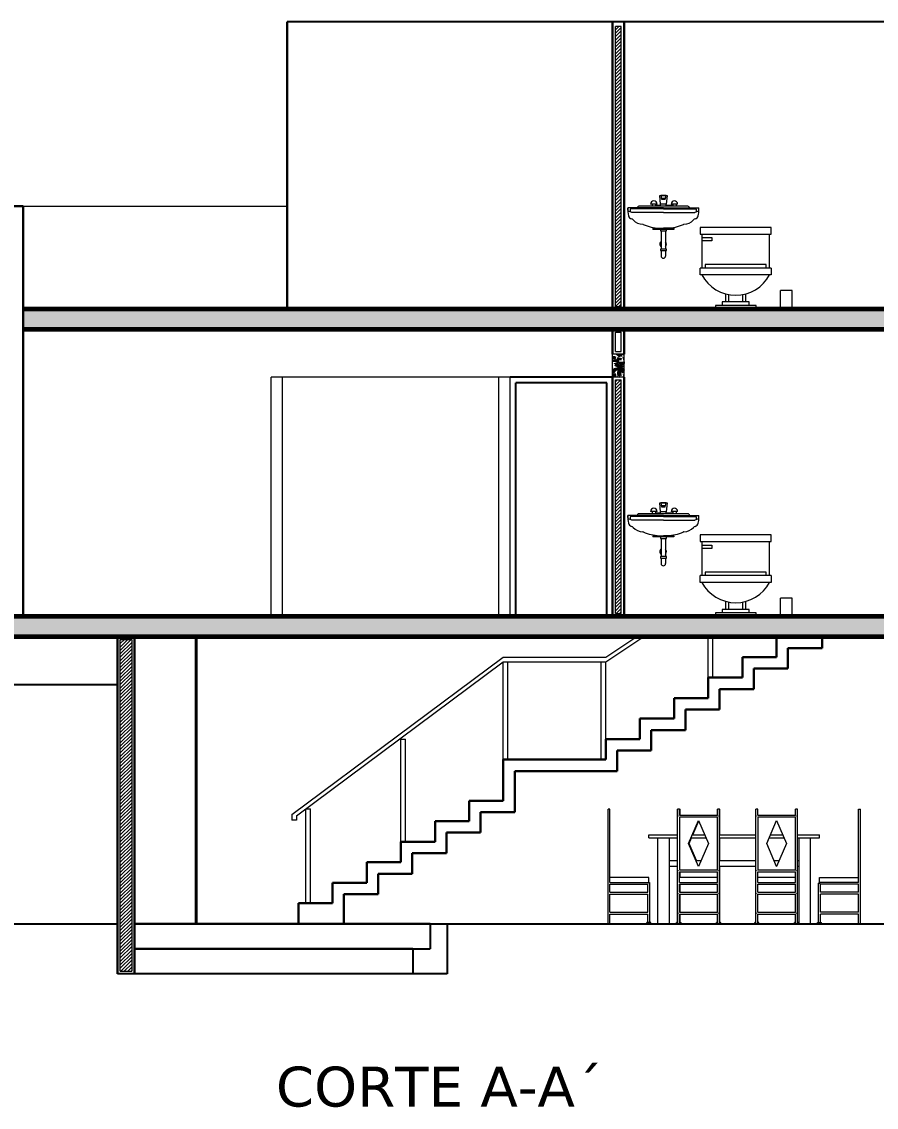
# Model space of a CAD drawing. Header units: millimetres. Extents: x -106 to 2534, y 21 to 2786.
# Drawn here: x 1308.81 to 1316.32, y 1346.45 to 1355.98 of the extents above; entities that cross this region are included whole.
import ezdxf

# ---------------------------------------------------------------- set-up
doc = ezdxf.new("R2010")
doc.units = ezdxf.units.MM
for name, color, linetype, lineweight in [('achurado', 142, 'Continuous', 9), ('asceso ban', 64, 'Continuous', 20), ('cota', 252, 'Continuous', 15), ('escalera . fren', 116, 'Continuous', 30), ('fach mas atras', 62, 'Continuous', 20), ('lin curva', 223, 'Continuous', 13), ('meson', 120, 'Continuous', 30), ('MOBILIARIO', 132, 'Continuous', 20), ('muro adela', 202, 'Continuous', 30), ('muro adelante', 30, 'Continuous', 40), ('muros', 20, 'Continuous', 30), ('placa', 162, 'Continuous', 60), ('purt.fachad', 32, 'Continuous', 25), ('textos', 116, 'Continuous', 40), ('vaciao', 102, 'Continuous', 40)]:
    doc.layers.add(name, color=color, linetype=linetype, lineweight=lineweight)
doc.layers.add('lin tierra', color=170, linetype='Continuous')
doc.styles.get("Standard").update_dxf_attribs({"font": 'verdana.ttf'})

# ---------------------------------------------------------------- blocks, each defined once
blk = doc.blocks.new('lava mano de frent')
at = {"color": 5}
for p, q in [((842.3077, 535.0636), (842.3077, 535.0804)), ((842.6202, 535.082), (842.3087, 535.082)), ((842.3693, 535.082), (842.6202, 535.082)), ((842.3919, 535.0889), (842.3902, 535.082)), ((842.3921, 535.0896), (842.3919, 535.0889)), ((842.398, 535.0954), (842.3921, 535.0896)), ((842.4054, 535.097), (842.398, 535.0954)), ((842.4187, 535.097), (842.4054, 535.097)), ((842.6202, 535.097), (842.4187, 535.097)), ((842.5647, 535.1163), (842.5074, 535.1163)), ((842.5214, 535.1163), (842.5214, 535.097)), ((842.5507, 535.1163), (842.5507, 535.097)), ((842.5507, 535.1056), (842.5962, 535.1056)), ((842.5962, 535.097), (842.5962, 535.115)), ((842.6442, 535.115), (842.5962, 535.115)), ((842.6372, 535.1657), (842.6031, 535.1657)), ((842.8217, 535.097), (842.6202, 535.097)), ((842.6202, 535.082), (842.9327, 535.082)), ((842.6442, 535.097), (842.6442, 535.115)), ((842.6442, 535.1056), (842.7023, 535.1056)), ((842.7455, 535.1163), (842.6882, 535.1163)), ((842.7023, 535.1163), (842.7023, 535.097)), ((842.7315, 535.1163), (842.7315, 535.097)), ((842.835, 535.097), (842.8217, 535.097)), ((842.8424, 535.0954), (842.835, 535.097)), ((842.8483, 535.0896), (842.8424, 535.0954)), ((842.8485, 535.0889), (842.8483, 535.0896)), ((842.8502, 535.082), (842.8485, 535.0889)), ((842.9327, 535.0636), (842.9327, 535.082)), ((842.6202, 535.074), (842.3353, 535.074)), ((842.6202, 535.042), (842.3433, 535.042)), ((842.6202, 535.074), (842.9051, 535.074)), ((842.6202, 535.042), (842.8971, 535.042)), ((842.5289, 534.9045), (842.6202, 534.9045)), ((842.5289, 534.9045), (842.5289, 534.8937)), ((842.7116, 534.8937), (842.5289, 534.8937)), ((842.5997, 534.8954), (842.5997, 534.8937)), ((842.7116, 534.9045), (842.6202, 534.9045)), ((842.6397, 534.8954), (842.6397, 534.8937)), ((842.7116, 534.9045), (842.7116, 534.8937)), ((842.5997, 534.8803), (842.5997, 534.7214)), ((842.6397, 534.8803), (842.6397, 534.7214)), ((842.5997, 534.708), (842.5997, 534.66)), ((842.6397, 534.708), (842.6397, 534.66))]:
    blk.add_line(p, q, dxfattribs=at)
for points in [[(842.6442, 535.115), (842.5963, 535.115), (842.5887, 535.1916), (842.6533, 535.1916)], [(842.6444, 535.1916), (842.5979, 535.1916), (842.6047, 535.1576), (842.6349, 535.1576)], [(842.6465, 534.8803), (842.6465, 534.8937), (842.594, 534.8937), (842.594, 534.8803)], [(842.6465, 534.708), (842.6465, 534.7214), (842.594, 534.7214), (842.594, 534.708)]]:
    blk.add_lwpolyline(points, close=True, dxfattribs=at)
for centre, radius, start, end in [((842.4791, 535.0636), 0.1714, 173.84347, 196.79702), ((842.5361, 535.1163), 0.0287, 0, 180), ((842.7169, 535.1163), 0.0287, 0, 180), ((842.2775, 534.8967), 0.1595, 65.64811, 76.86418), ((842.3538, 535.0227), 0.0397, 192.50817, 250.07731), ((842.3392, 535.0632), 0.0115, 109.84897, 177.81198), ((842.4791, 535.0636), 0.1514, 180, 185.99556), ((842.333, 534.9562), 0.03, 42.59737, 75.93258), ((842.9075, 534.9562), 0.03, 104.06742, 137.40263), ((842.9629, 534.8967), 0.1595, 103.13582, 114.35189), ((842.8866, 535.0227), 0.0397, 289.92269, 347.49183), ((842.9012, 535.0632), 0.0115, 2.18802, 70.15103), ((842.7613, 535.0636), 0.1514, 354.00444, 0), ((842.7613, 535.0636), 0.1714, 343.20298, 0), ((842.4403, 535.0549), 0.1158, 222.59737, 269.26262), ((842.4354, 534.9194), 0.02, 66.0736, 80.06498), ((842.6022, 535.2952), 0.3912, 246.0736, 267.35409), ((842.6383, 535.2952), 0.3912, 272.64591, 293.9264), ((842.805, 534.9194), 0.02, 99.93502, 113.9264), ((842.8001, 535.0549), 0.1158, 270.73738, 317.40263), ((842.6186, 534.7642), 0.03, 129.06524, 180), ((842.6186, 534.7642), 0.03, 180, 230.93476), ((842.6186, 534.7642), 0.03, 0, 45.32146), ((842.6186, 534.7642), 0.03, 314.67854, 0), ((842.6197, 534.66), 0.02, 180, 0)]:
    blk.add_arc(centre, radius, start, end, dxfattribs=at)
blk = doc.blocks.new('*U94')
at = {"layer": 'cota'}
for p, q in [((840.5415, 535.8125), (840.5415, 535.5147)), ((840.5415, 535.7827), (840.6309, 535.7827)), ((840.6309, 535.7529), (840.5415, 535.7529)), ((840.6309, 535.7827), (840.6309, 535.7529)), ((841.1371, 535.5147), (841.1371, 535.8125)), ((841.152, 535.5147), (840.5266, 535.5147)), ((840.5266, 535.4552), (840.5266, 535.5147)), ((841.1073, 535.5445), (840.5713, 535.5445)), ((840.5713, 535.5445), (840.5713, 535.5147)), ((841.1073, 535.5147), (841.1073, 535.5445)), ((841.152, 535.5147), (841.152, 535.4552)), ((841.152, 535.4552), (840.5266, 535.4552)), ((840.75, 535.2886), (840.75, 535.2169)), ((840.7797, 535.2169), (840.7797, 535.2814)), ((840.8988, 535.2814), (840.8988, 535.2169)), ((840.9286, 535.2169), (840.9286, 535.2886)), ((840.9584, 535.2169), (840.7202, 535.2169)), ((840.7202, 535.2169), (840.7202, 535.1872)), ((840.9584, 535.1872), (840.9584, 535.2169))]:
    blk.add_line(p, q, dxfattribs=at)
for points in [[(841.152, 535.8125), (841.152, 535.872), (840.5266, 535.872), (840.5266, 535.8125)], [(841.018, 535.1574), (841.018, 535.1872), (840.6606, 535.1872), (840.6606, 535.1574)]]:
    blk.add_lwpolyline(points, close=True, dxfattribs=at)
blk.add_arc((840.8393, 535.614), 0.3375, 208.0725, 331.9275, dxfattribs=at)
blk = doc.blocks.new('comedor')
at = {"layer": 'MOBILIARIO', "linetype": 'Continuous', "lineweight": 13}
for p, q in [((1263.9662, 1357.4337), (1263.9652, 1357.4337)), ((1263.9652, 1356.4337), (1263.9652, 1357.4337)), ((1263.9681, 1357.4337), (1263.9662, 1357.4337)), ((1263.9708, 1357.4337), (1263.9681, 1357.4337)), ((1263.9738, 1357.4337), (1263.9708, 1357.4337)), ((1263.9768, 1357.4337), (1263.9738, 1357.4337)), ((1263.9794, 1357.4337), (1263.9768, 1357.4337)), ((1263.9813, 1357.4337), (1263.9794, 1357.4337)), ((1263.9824, 1357.4337), (1263.9813, 1357.4337)), ((1263.9824, 1356.7914), (1263.9824, 1357.4337)), ((1264.5771, 1357.4337), (1264.5766, 1357.4337)), ((1264.5766, 1356.4337), (1264.5766, 1357.4337)), ((1264.5787, 1357.4337), (1264.5771, 1357.4337)), ((1264.581, 1357.4337), (1264.5787, 1357.4337)), ((1264.5838, 1357.4337), (1264.581, 1357.4337)), ((1264.5869, 1357.4337), (1264.5838, 1357.4337)), ((1264.5897, 1357.4337), (1264.5869, 1357.4337)), ((1264.5921, 1357.4337), (1264.5897, 1357.4337)), ((1264.5936, 1357.4337), (1264.5921, 1357.4337)), ((1264.5941, 1357.4337), (1264.5936, 1357.4337)), ((1264.5941, 1357.4337), (1264.5958, 1357.4337)), ((1264.5941, 1357.3824), (1264.5941, 1357.4337)), ((1264.5958, 1357.4337), (1264.5973, 1357.4337)), ((1264.5973, 1357.4337), (1264.5978, 1357.4337)), ((1264.5978, 1357.3824), (1264.5978, 1357.4337)), ((1264.9271, 1357.4337), (1264.9266, 1357.4337)), ((1264.9266, 1357.3824), (1264.9266, 1357.4337)), ((1264.9287, 1357.4337), (1264.9271, 1357.4337)), ((1264.931, 1357.4337), (1264.9287, 1357.4337)), ((1264.9338, 1357.4337), (1264.931, 1357.4337)), ((1264.9369, 1357.4337), (1264.9338, 1357.4337)), ((1264.9397, 1357.4337), (1264.9369, 1357.4337)), ((1264.9421, 1357.4337), (1264.9397, 1357.4337)), ((1264.9436, 1357.4337), (1264.9421, 1357.4337)), ((1264.9441, 1357.4337), (1264.9436, 1357.4337)), ((1264.9441, 1357.4337), (1264.9458, 1357.4337)), ((1264.9441, 1356.4337), (1264.9441, 1357.4337)), ((1264.9458, 1357.4337), (1264.9473, 1357.4337)), ((1264.9473, 1357.4337), (1264.9478, 1357.4337)), ((1264.9478, 1357.2087), (1264.9478, 1357.4337)), ((1265.2633, 1357.4337), (1265.2628, 1357.4337)), ((1265.2628, 1356.4337), (1265.2628, 1357.4337)), ((1265.2648, 1357.4337), (1265.2633, 1357.4337)), ((1265.2671, 1357.4337), (1265.2648, 1357.4337)), ((1265.27, 1357.4337), (1265.2671, 1357.4337)), ((1265.273, 1357.4337), (1265.27, 1357.4337)), ((1265.2759, 1357.4337), (1265.273, 1357.4337)), ((1265.2782, 1357.4337), (1265.2759, 1357.4337)), ((1265.2797, 1357.4337), (1265.2782, 1357.4337)), ((1265.2803, 1357.4337), (1265.2797, 1357.4337)), ((1265.2803, 1357.3824), (1265.2803, 1357.4337)), ((1265.6133, 1357.4337), (1265.6128, 1357.4337)), ((1265.6128, 1357.3824), (1265.6128, 1357.4337)), ((1265.6148, 1357.4337), (1265.6133, 1357.4337)), ((1265.6171, 1357.4337), (1265.6148, 1357.4337)), ((1265.62, 1357.4337), (1265.6171, 1357.4337)), ((1265.623, 1357.4337), (1265.62, 1357.4337)), ((1265.6259, 1357.4337), (1265.623, 1357.4337)), ((1265.6282, 1357.4337), (1265.6259, 1357.4337)), ((1265.6297, 1357.4337), (1265.6282, 1357.4337)), ((1265.6303, 1357.4337), (1265.6297, 1357.4337)), ((1265.6303, 1356.4337), (1265.6303, 1357.4337)), ((1266.1652, 1357.4337), (1266.1662, 1357.4337)), ((1266.1652, 1356.7914), (1266.1652, 1357.4337)), ((1266.1662, 1357.4337), (1266.1681, 1357.4337)), ((1266.1681, 1357.4337), (1266.1708, 1357.4337)), ((1266.1708, 1357.4337), (1266.1738, 1357.4337)), ((1266.1738, 1357.4337), (1266.1768, 1357.4337)), ((1266.1768, 1357.4337), (1266.1794, 1357.4337)), ((1266.1794, 1357.4337), (1266.1813, 1357.4337)), ((1266.1813, 1357.4337), (1266.1824, 1357.4337)), ((1266.1824, 1356.4337), (1266.1824, 1357.4337)), ((1264.5854, 1357.3752), (1264.5854, 1357.3753)), ((1264.5854, 1357.3722), (1264.5854, 1357.3752)), ((1264.5854, 1357.3721), (1264.5854, 1357.3722)), ((1264.5941, 1357.3824), (1264.9266, 1357.3824)), ((1264.9266, 1357.3649), (1264.5941, 1357.3649)), ((1264.5941, 1357.3649), (1264.5941, 1356.9024)), ((1264.6729, 1357.1337), (1264.7604, 1357.3349)), ((1264.7092, 1357.2087), (1264.7622, 1357.3306)), ((1264.7604, 1357.3349), (1264.8479, 1357.1337)), ((1264.9266, 1356.9024), (1264.9266, 1357.3649)), ((1264.9354, 1357.3752), (1264.9354, 1357.3753)), ((1264.9354, 1357.3722), (1264.9354, 1357.3752)), ((1264.9354, 1357.3721), (1264.9354, 1357.3722)), ((1265.2715, 1357.3752), (1265.2715, 1357.3753)), ((1265.2715, 1357.3722), (1265.2715, 1357.3752)), ((1265.2715, 1357.3721), (1265.2715, 1357.3722)), ((1265.2803, 1357.3824), (1265.6128, 1357.3824)), ((1265.6128, 1357.3649), (1265.2803, 1357.3649)), ((1265.2803, 1357.3649), (1265.2803, 1356.9024)), ((1265.359, 1357.1337), (1265.4465, 1357.3349)), ((1265.4465, 1357.3349), (1265.534, 1357.1337)), ((1265.6128, 1356.9024), (1265.6128, 1357.3649)), ((1265.6215, 1357.3752), (1265.6215, 1357.3753)), ((1265.6215, 1357.3722), (1265.6215, 1357.3752)), ((1265.6215, 1357.3721), (1265.6215, 1357.3722)), ((1264.3238, 1357.2087), (1264.5766, 1357.2087)), ((1264.3238, 1357.1837), (1264.3238, 1357.2087)), ((1264.3238, 1357.1837), (1264.5766, 1357.1837)), ((1264.4038, 1356.4337), (1264.4038, 1357.1837)), ((1264.5038, 1356.4337), (1264.5038, 1357.1837)), ((1264.6766, 1357.1337), (1264.6983, 1357.1837)), ((1264.6946, 1357.1837), (1264.8261, 1357.1837)), ((1264.7055, 1357.2087), (1264.8152, 1357.2087)), ((1264.9441, 1357.2087), (1265.2628, 1357.2087)), ((1264.9441, 1357.1837), (1265.2628, 1357.1837)), ((1264.9478, 1356.9837), (1264.9478, 1357.1837)), ((1265.3808, 1357.1837), (1265.5123, 1357.1837)), ((1265.3916, 1357.2087), (1265.5014, 1357.2087)), ((1265.6303, 1357.2087), (1265.8238, 1357.2087)), ((1265.6303, 1357.1837), (1265.8238, 1357.1837)), ((1265.6438, 1356.4337), (1265.6438, 1357.1837)), ((1265.7438, 1356.4337), (1265.7438, 1357.1837)), ((1265.8238, 1357.1837), (1265.8238, 1357.2087)), ((1264.7604, 1356.9324), (1264.6729, 1357.1337)), ((1264.7418, 1356.9837), (1264.6766, 1357.1337)), ((1264.8479, 1357.1337), (1264.7604, 1356.9324)), ((1265.4465, 1356.9324), (1265.359, 1357.1337)), ((1265.534, 1357.1337), (1265.4465, 1356.9324)), ((1264.5038, 1356.9837), (1264.5766, 1356.9837)), ((1264.7381, 1356.9837), (1264.7826, 1356.9837)), ((1264.9441, 1356.9837), (1265.2628, 1356.9837)), ((1265.4242, 1356.9837), (1265.4688, 1356.9837)), ((1265.6303, 1356.9837), (1265.6438, 1356.9837)), ((1264.5038, 1356.9337), (1264.5766, 1356.9337)), ((1264.5854, 1356.8952), (1264.5854, 1356.8953)), ((1264.5854, 1356.8922), (1264.5854, 1356.8952)), ((1264.5854, 1356.8921), (1264.5854, 1356.8922)), ((1264.5941, 1356.9024), (1264.9266, 1356.9024)), ((1264.5941, 1356.7916), (1264.5941, 1356.8849)), ((1264.5941, 1356.8849), (1264.9266, 1356.8849)), ((1264.5978, 1356.8337), (1264.5978, 1356.8849)), ((1264.7598, 1356.9337), (1264.7609, 1356.9337)), ((1264.9266, 1356.7916), (1264.9266, 1356.8849)), ((1264.9354, 1356.8952), (1264.9354, 1356.8953)), ((1264.9354, 1356.8922), (1264.9354, 1356.8952)), ((1264.9354, 1356.8921), (1264.9354, 1356.8922)), ((1264.9441, 1356.9337), (1265.2628, 1356.9337)), ((1264.9478, 1356.7837), (1264.9478, 1356.9337)), ((1265.2715, 1356.8952), (1265.2715, 1356.8953)), ((1265.2715, 1356.8922), (1265.2715, 1356.8952)), ((1265.2715, 1356.8921), (1265.2715, 1356.8922)), ((1265.2803, 1356.9024), (1265.6128, 1356.9024)), ((1265.2803, 1356.7916), (1265.2803, 1356.8849)), ((1265.2803, 1356.8849), (1265.6128, 1356.8849)), ((1265.446, 1356.9337), (1265.4471, 1356.9337)), ((1265.6128, 1356.7916), (1265.6128, 1356.8849)), ((1265.6215, 1356.8952), (1265.6215, 1356.8953)), ((1265.6215, 1356.8922), (1265.6215, 1356.8952)), ((1265.6215, 1356.8921), (1265.6215, 1356.8922)), ((1265.6303, 1356.9337), (1265.6438, 1356.9337)), ((1264.3238, 1356.8337), (1263.9824, 1356.8337)), ((1263.9824, 1356.7916), (1264.3238, 1356.7916)), ((1263.9824, 1356.7047), (1263.9824, 1356.776)), ((1263.9824, 1356.7757), (1264.3152, 1356.7757)), ((1264.3152, 1356.7047), (1264.3152, 1356.776)), ((1264.3208, 1356.7837), (1264.3201, 1356.7837)), ((1264.3238, 1356.7837), (1264.3208, 1356.7837)), ((1264.3238, 1356.7916), (1264.3238, 1356.8337)), ((1264.3238, 1356.7916), (1264.3265, 1356.7912)), ((1264.3238, 1356.7912), (1264.3238, 1356.7916)), ((1264.3238, 1356.7898), (1264.3238, 1356.7912)), ((1264.3238, 1356.7877), (1264.3238, 1356.7898)), ((1264.3238, 1356.7851), (1264.3238, 1356.7877)), ((1264.3238, 1356.7837), (1264.3238, 1356.7851)), ((1264.3268, 1356.7837), (1264.3238, 1356.7837)), ((1264.3265, 1356.7912), (1264.3289, 1356.7898)), ((1264.3294, 1356.7837), (1264.3268, 1356.7837)), ((1264.3289, 1356.7898), (1264.3307, 1356.7877)), ((1264.3313, 1356.7837), (1264.3294, 1356.7837)), ((1264.3307, 1356.7877), (1264.3316, 1356.7851)), ((1264.3324, 1356.7837), (1264.3313, 1356.7837)), ((1264.3316, 1356.7851), (1264.3316, 1356.7837)), ((1264.3324, 1356.4387), (1264.3324, 1356.7837)), ((1264.9266, 1356.8337), (1264.5941, 1356.8337)), ((1264.5941, 1356.7916), (1264.9266, 1356.7916)), ((1264.5941, 1356.7049), (1264.5941, 1356.7757)), ((1264.5941, 1356.7757), (1264.9266, 1356.7757)), ((1264.5978, 1356.7049), (1264.5978, 1356.7757)), ((1264.9266, 1356.7049), (1264.9266, 1356.7757)), ((1264.9442, 1356.7898), (1264.9441, 1356.7898)), ((1264.9441, 1356.7837), (1264.9458, 1356.7837)), ((1264.946, 1356.7877), (1264.9442, 1356.7898)), ((1264.9458, 1356.7837), (1264.9473, 1356.7837)), ((1264.9469, 1356.7851), (1264.946, 1356.7877)), ((1264.9469, 1356.7837), (1264.9469, 1356.7851)), ((1264.9473, 1356.7837), (1264.9478, 1356.7837)), ((1264.9478, 1356.4387), (1264.9478, 1356.7837)), ((1265.6128, 1356.8337), (1265.2803, 1356.8337)), ((1265.2803, 1356.7916), (1265.6128, 1356.7916)), ((1265.2803, 1356.7049), (1265.2803, 1356.7757)), ((1265.2803, 1356.7757), (1265.6128, 1356.7757)), ((1265.6128, 1356.7049), (1265.6128, 1356.7757)), ((1265.8152, 1356.7837), (1265.8162, 1356.7837)), ((1265.8152, 1356.4387), (1265.8152, 1356.7837)), ((1265.8169, 1356.7877), (1265.8159, 1356.7851)), ((1265.8159, 1356.7851), (1265.8159, 1356.7837)), ((1265.8162, 1356.7837), (1265.8181, 1356.7837)), ((1265.8187, 1356.7898), (1265.8169, 1356.7877)), ((1265.8181, 1356.7837), (1265.8208, 1356.7837)), ((1265.821, 1356.7912), (1265.8187, 1356.7898)), ((1265.8208, 1356.7837), (1265.8238, 1356.7837)), ((1265.8238, 1356.7916), (1265.821, 1356.7912)), ((1265.8238, 1356.8337), (1266.1652, 1356.8337)), ((1265.8238, 1356.7916), (1265.8238, 1356.8337)), ((1265.8238, 1356.7912), (1265.8238, 1356.7916)), ((1266.1652, 1356.7916), (1265.8238, 1356.7916)), ((1265.8238, 1356.7898), (1265.8238, 1356.7912)), ((1265.8238, 1356.7877), (1265.8238, 1356.7898)), ((1265.8238, 1356.7851), (1265.8238, 1356.7877)), ((1265.8238, 1356.7837), (1265.8238, 1356.7851)), ((1265.8238, 1356.7837), (1265.8268, 1356.7837)), ((1265.8268, 1356.7837), (1265.8275, 1356.7837)), ((1265.8324, 1356.7047), (1265.8324, 1356.776)), ((1266.1652, 1356.7757), (1265.8324, 1356.7757)), ((1266.1652, 1356.7047), (1266.1652, 1356.776)), ((1263.9824, 1356.7049), (1264.3152, 1356.7049)), ((1263.9824, 1356.5297), (1263.9824, 1356.6877)), ((1263.9824, 1356.6874), (1264.3152, 1356.6874)), ((1264.3152, 1356.5297), (1264.3152, 1356.6877)), ((1264.5854, 1356.6977), (1264.5854, 1356.6978)), ((1264.5854, 1356.6947), (1264.5854, 1356.6977)), ((1264.5854, 1356.6946), (1264.5854, 1356.6947)), ((1264.5941, 1356.7049), (1264.9266, 1356.7049)), ((1264.5941, 1356.5299), (1264.5941, 1356.6874)), ((1264.5941, 1356.6874), (1264.9266, 1356.6874)), ((1264.5978, 1356.5299), (1264.5978, 1356.6874)), ((1264.9266, 1356.5299), (1264.9266, 1356.6874)), ((1264.9354, 1356.6977), (1264.9354, 1356.6978)), ((1264.9354, 1356.6947), (1264.9354, 1356.6977)), ((1264.9354, 1356.6946), (1264.9354, 1356.6947)), ((1265.2715, 1356.6977), (1265.2715, 1356.6978)), ((1265.2715, 1356.6947), (1265.2715, 1356.6977)), ((1265.2715, 1356.6946), (1265.2715, 1356.6947)), ((1265.2803, 1356.7049), (1265.6128, 1356.7049)), ((1265.2803, 1356.5299), (1265.2803, 1356.6874)), ((1265.2803, 1356.6874), (1265.6128, 1356.6874)), ((1265.6128, 1356.5299), (1265.6128, 1356.6874)), ((1265.6215, 1356.6977), (1265.6215, 1356.6978)), ((1265.6215, 1356.6947), (1265.6215, 1356.6977)), ((1265.6215, 1356.6946), (1265.6215, 1356.6947)), ((1266.1652, 1356.7049), (1265.8324, 1356.7049)), ((1265.8324, 1356.5297), (1265.8324, 1356.6877)), ((1266.1652, 1356.6874), (1265.8324, 1356.6874)), ((1266.1652, 1356.5297), (1266.1652, 1356.6877)), ((1263.9824, 1356.5299), (1264.3152, 1356.5299)), ((1263.9824, 1356.4337), (1263.9824, 1356.5127)), ((1263.9824, 1356.5124), (1264.3152, 1356.5124)), ((1264.3152, 1356.4387), (1264.3152, 1356.5127)), ((1264.5854, 1356.5227), (1264.5854, 1356.5228)), ((1264.5854, 1356.5197), (1264.5854, 1356.5227)), ((1264.5854, 1356.5196), (1264.5854, 1356.5197)), ((1264.5941, 1356.5299), (1264.9266, 1356.5299)), ((1264.5941, 1356.4337), (1264.5941, 1356.5124)), ((1264.5941, 1356.5124), (1264.9266, 1356.5124)), ((1264.5978, 1356.4387), (1264.5978, 1356.5124)), ((1264.9266, 1356.4337), (1264.9266, 1356.5124)), ((1264.9354, 1356.5227), (1264.9354, 1356.5228)), ((1264.9354, 1356.5197), (1264.9354, 1356.5227)), ((1264.9354, 1356.5196), (1264.9354, 1356.5197)), ((1265.2715, 1356.5227), (1265.2715, 1356.5228)), ((1265.2715, 1356.5197), (1265.2715, 1356.5227)), ((1265.2715, 1356.5196), (1265.2715, 1356.5197)), ((1265.2803, 1356.5299), (1265.6128, 1356.5299)), ((1265.2803, 1356.4337), (1265.2803, 1356.5124)), ((1265.2803, 1356.5124), (1265.6128, 1356.5124)), ((1265.6128, 1356.4337), (1265.6128, 1356.5124)), ((1265.6215, 1356.5227), (1265.6215, 1356.5228)), ((1265.6215, 1356.5197), (1265.6215, 1356.5227)), ((1265.6215, 1356.5196), (1265.6215, 1356.5197)), ((1266.1652, 1356.5299), (1265.8324, 1356.5299)), ((1265.8324, 1356.4387), (1265.8324, 1356.5127)), ((1266.1652, 1356.5124), (1265.8324, 1356.5124)), ((1266.1652, 1356.4337), (1266.1652, 1356.5127)), ((1264.3086, 1356.4387), (1264.3065, 1356.4387)), ((1264.3065, 1356.4337), (1264.3065, 1356.4387)), ((1264.3125, 1356.4387), (1264.3086, 1356.4387)), ((1264.3178, 1356.4387), (1264.3125, 1356.4387)), ((1264.3238, 1356.4387), (1264.3178, 1356.4387)), ((1264.3298, 1356.4387), (1264.3238, 1356.4387)), ((1264.335, 1356.4387), (1264.3298, 1356.4387)), ((1264.3389, 1356.4387), (1264.335, 1356.4387)), ((1264.341, 1356.4387), (1264.3389, 1356.4387)), ((1264.341, 1356.4337), (1264.341, 1356.4387)), ((1264.5689, 1356.4387), (1264.5679, 1356.4387)), ((1264.5679, 1356.4337), (1264.5679, 1356.4387)), ((1264.572, 1356.4387), (1264.5689, 1356.4387)), ((1264.5766, 1356.4387), (1264.572, 1356.4387)), ((1264.5988, 1356.4387), (1264.5941, 1356.4387)), ((1264.6018, 1356.4387), (1264.5988, 1356.4387)), ((1264.6029, 1356.4387), (1264.6018, 1356.4387)), ((1264.6029, 1356.4387), (1264.6055, 1356.4387)), ((1264.6029, 1356.4337), (1264.6029, 1356.4387)), ((1264.6055, 1356.4387), (1264.6066, 1356.4387)), ((1264.6066, 1356.4337), (1264.6066, 1356.4387)), ((1264.9189, 1356.4387), (1264.9179, 1356.4387)), ((1264.9179, 1356.4337), (1264.9179, 1356.4387)), ((1264.922, 1356.4387), (1264.9189, 1356.4387)), ((1264.9266, 1356.4387), (1264.922, 1356.4387)), ((1264.9488, 1356.4387), (1264.9441, 1356.4387)), ((1264.9518, 1356.4387), (1264.9488, 1356.4387)), ((1264.9529, 1356.4387), (1264.9518, 1356.4387)), ((1264.9529, 1356.4387), (1264.9555, 1356.4387)), ((1264.9529, 1356.4337), (1264.9529, 1356.4387)), ((1264.9555, 1356.4387), (1264.9566, 1356.4387)), ((1264.9566, 1356.4337), (1264.9566, 1356.4387)), ((1265.2551, 1356.4387), (1265.254, 1356.4387)), ((1265.254, 1356.4337), (1265.254, 1356.4387)), ((1265.2581, 1356.4387), (1265.2551, 1356.4387)), ((1265.2628, 1356.4387), (1265.2581, 1356.4387)), ((1265.2849, 1356.4387), (1265.2803, 1356.4387)), ((1265.288, 1356.4387), (1265.2849, 1356.4387)), ((1265.289, 1356.4387), (1265.288, 1356.4387)), ((1265.289, 1356.4337), (1265.289, 1356.4387)), ((1265.6051, 1356.4387), (1265.604, 1356.4387)), ((1265.604, 1356.4337), (1265.604, 1356.4387)), ((1265.6081, 1356.4387), (1265.6051, 1356.4387)), ((1265.6128, 1356.4387), (1265.6081, 1356.4387)), ((1265.6349, 1356.4387), (1265.6303, 1356.4387)), ((1265.638, 1356.4387), (1265.6349, 1356.4387)), ((1265.639, 1356.4387), (1265.638, 1356.4387)), ((1265.639, 1356.4337), (1265.639, 1356.4387)), ((1265.8065, 1356.4387), (1265.8086, 1356.4387)), ((1265.8065, 1356.4337), (1265.8065, 1356.4387)), ((1265.8086, 1356.4387), (1265.8125, 1356.4387)), ((1265.8125, 1356.4387), (1265.8178, 1356.4387)), ((1265.8178, 1356.4387), (1265.8238, 1356.4387)), ((1265.8238, 1356.4387), (1265.8298, 1356.4387)), ((1265.8298, 1356.4387), (1265.835, 1356.4387)), ((1265.835, 1356.4387), (1265.8389, 1356.4387)), ((1265.8389, 1356.4387), (1265.841, 1356.4387)), ((1265.841, 1356.4337), (1265.841, 1356.4387))]:
    blk.add_line(p, q, dxfattribs=at)

msp = doc.modelspace()

# ---------------------------------------------------------------- hatches: boundary and pattern name
h = msp.add_hatch()
h.set_pattern_fill('GRAVEL', color=256, scale=0.025, style=0)
h.set_pattern_definition([(228.0128, (35.018797, 2.78968), (-5.0800043165, -5.7150070224), [0.08543025, -8.457625]), (184.9697, (34.961647, 2.72618), (7.62001232654, 0.63499551885), [0.14660125, -14.5135]), (132.5104, (34.815597, 2.71348), (6.3499953796, -6.9850068231), [0.1033705, -10.233675]), (267.2737, (34.567947, 2.55473), (0.6349972427, 12.69999591334), [0.13350125, -13.2166]), (292.8337, (34.561597, 2.42138), (-3.1750090139, 7.6200043325), [0.1309085, -12.95995]), (357.2737, (34.612397, 2.30073), (-12.69999591334, 0.6349972427), [0.13350125, -13.2166]), (37.6942, (34.745747, 2.29438), (-8.2550052153, -6.34999433925), [0.1765485, -17.478275]), (72.2553, (34.885447, 2.40233), (4.44500889137, 13.9700040515), [0.16668, -16.501325]), (121.4296, (34.936247, 2.56108), (-5.0800013088, 8.25499029), [0.13395325, -13.261375]), (175.2364, (34.866397, 2.67538), (6.9849945133, -0.6349940407), [0.15292825, -7.493475]), (222.3974, (34.713997, 2.68808), (-7.6200002293, -6.98499091266), [0.1977695, -19.5792]), (138.8141, (35.196597, 2.54838), (-4.4449971686, 3.8099941393), [0.06750125, -6.68265]), (171.4692, (35.145797, 2.59283), (8.2549873989, -1.2700032), [0.1284205, -12.71365]), (225, (35.0188, 2.6119), (-1e-16, -0.63499957), [0.08980225, -0.8082225]), (203.1986, (34.97435, 2.68808), (3.1750107064, 1.2700055686), [0.04836025, -4.78765]), (291.8014, (34.9299, 2.66903), (-0.6350004455, 1.905001227), [0.0683915, -3.3512]), (30.9638, (34.9553, 2.60553), (1.904997989, 1.2700009897), [0.11108, -3.591575]), (161.5651, (35.05055, 2.66268), (1.27000058, -0.634999056), [0.08032175, -1.927725]), (16.3895, (34.561597, 2.66903), (6.3500035035, 1.9049960375), [0.112522, -11.1397]), (70.3462, (34.669547, 2.70078), (-2.5399929222, -6.9849901221), [0.09439975, -9.34555]), (293.1986, (35.05055, 2.78968), (-1.2700055686, 3.1750107064), [0.09672, -4.7393]), (343.6105, (35.088647, 2.70078), (-6.3500035035, 1.9049960375), [0.112522, -11.1397]), (339.444, (34.5616, 2.27533), (-3.175003941, 1.269998459), [0.10850875, -5.316925]), (294.7751, (34.663197, 2.23723), (-3.1749926009, 6.9849967565), [0.090918, -9.0009]), (66.8014, (35.0569, 2.15468), (1.2700055686, 3.1750107064), [0.09672, -4.7393]), (17.354, (35.094997, 2.24358), (-8.2550004455, -2.5399961689), [0.10644575, -10.5381]), (69.444, (34.74575, 2.15468), (-1.269998459, -3.175003941), [0.0542545, -5.3712]), (101.3099, (35.0188, 2.15468), (-0.634996866, 2.539991865), [0.03237875, -3.2055]), (165.9638, (35.01245, 2.18643), (1.905001339, -0.634998901), [0.1309085, -2.4872625]), (186.009, (34.885447, 2.21818), (6.3499906361, 0.63499851714), [0.12131675, -12.01035]), (303.6901, (34.9553, 2.54838), (-0.635000218, 1.269998775), [0.091581, -2.197945]), (353.1572, (35.006097, 2.47218), (10.79500446416, -1.2700056879), [0.15988925, -15.829]), (60.9454, (35.164847, 2.45313), (-2.5399940915, -4.4449894027), [0.065377, -6.47235]), (90, (35.1966, 2.5103), (-0.635, 0.635), [0.0381, -0.5969]), (120.2564, (34.872747, 2.23723), (2.5399946167, -4.4449977581), [0.08821675, -8.733475]), (48.0128, (34.828297, 2.31343), (5.0800043165, 5.7150070224), [0.17086075, -8.3722]), (0, (34.9426, 2.4404), (0.635, 0.635), [0.1651, -0.4699]), (325.3048, (35.107697, 2.44043), (-6.3499889977, 4.4450004226), [0.1004025, -9.939825]), (254.0546, (35.19025, 2.38328), (-0.63500162, -2.540006051), [0.09245725, -4.530425]), (207.646, (35.164847, 2.29438), (-12.06499576226, -6.3500039937), [0.15053625, -14.903125]), (175.4261, (35.031497, 2.22453), (-8.2550019012, 0.6349969278), [0.15925725, -15.76645]), (175.4261, (35.031497, 2.22453), (-8.2550019012, 0.6349969278), [0.15925725, -15.76645])])
h.paths.add_polyline_path([(1308.826, 1353.4608), (1308.826, 1353.2819), (1318.5948, 1353.2819), (1318.5948, 1353.4608)])
h = msp.add_hatch()
h.set_pattern_fill('GRAVEL', color=256, scale=0.025, style=0)
h.set_pattern_definition([(228.0128, (35.018797, 0.08968), (-5.0800043165, -5.7150070224), [0.08543025, -8.457625]), (184.9697, (34.961647, 0.02618), (7.62001232654, 0.63499551885), [0.14660125, -14.5135]), (132.5104, (34.815597, 0.01348), (6.3499953796, -6.9850068231), [0.1033705, -10.233675]), (267.2737, (34.567947, -0.14527), (0.6349972427, 12.69999591334), [0.13350125, -13.2166]), (292.8337, (34.561597, -0.27862), (-3.1750090139, 7.6200043325), [0.1309085, -12.95995]), (357.2737, (34.612397, -0.39927), (-12.69999591334, 0.6349972427), [0.13350125, -13.2166]), (37.6942, (34.745747, -0.40562), (-8.2550052153, -6.34999433925), [0.1765485, -17.478275]), (72.2553, (34.885447, -0.29767), (4.44500889137, 13.9700040515), [0.16668, -16.501325]), (121.4296, (34.936247, -0.13892), (-5.0800013088, 8.25499029), [0.13395325, -13.261375]), (175.2364, (34.866397, -0.02462), (6.9849945133, -0.6349940407), [0.15292825, -7.493475]), (222.3974, (34.713997, -0.01192), (-7.6200002293, -6.98499091266), [0.1977695, -19.5792]), (138.8141, (35.196597, -0.15162), (-4.4449971686, 3.8099941393), [0.06750125, -6.68265]), (171.4692, (35.145797, -0.10717), (8.2549873989, -1.2700032), [0.1284205, -12.71365]), (225, (35.0188, -0.0881), (-1e-16, -0.63499957), [0.08980225, -0.8082225]), (203.1986, (34.97435, -0.01192), (3.1750107064, 1.2700055686), [0.04836025, -4.78765]), (291.8014, (34.9299, -0.03097), (-0.6350004455, 1.905001227), [0.0683915, -3.3512]), (30.9638, (34.9553, -0.09447), (1.904997989, 1.2700009897), [0.11108, -3.591575]), (161.5651, (35.05055, -0.03732), (1.27000058, -0.634999056), [0.08032175, -1.927725]), (16.3895, (34.561597, -0.03097), (6.3500035035, 1.9049960375), [0.112522, -11.1397]), (70.3462, (34.669547, 0.00078), (-2.5399929222, -6.9849901221), [0.09439975, -9.34555]), (293.1986, (35.05055, 0.08968), (-1.2700055686, 3.1750107064), [0.09672, -4.7393]), (343.6105, (35.088647, 0.00078), (-6.3500035035, 1.9049960375), [0.112522, -11.1397]), (339.444, (34.5616, -0.42467), (-3.175003941, 1.269998459), [0.10850875, -5.316925]), (294.7751, (34.663197, -0.46277), (-3.1749926009, 6.9849967565), [0.090918, -9.0009]), (66.8014, (35.0569, -0.54532), (1.2700055686, 3.1750107064), [0.09672, -4.7393]), (17.354, (35.094997, -0.45642), (-8.2550004455, -2.5399961689), [0.10644575, -10.5381]), (69.444, (34.74575, -0.54532), (-1.269998459, -3.175003941), [0.0542545, -5.3712]), (101.3099, (35.0188, -0.54532), (-0.634996866, 2.539991865), [0.03237875, -3.2055]), (165.9638, (35.01245, -0.51357), (1.905001339, -0.634998901), [0.1309085, -2.4872625]), (186.009, (34.885447, -0.48182), (6.3499906361, 0.63499851714), [0.12131675, -12.01035]), (303.6901, (34.9553, -0.15162), (-0.635000218, 1.269998775), [0.091581, -2.197945]), (353.1572, (35.006097, -0.22782), (10.79500446416, -1.2700056879), [0.15988925, -15.829]), (60.9454, (35.164847, -0.24687), (-2.5399940915, -4.4449894027), [0.065377, -6.47235]), (90, (35.1966, -0.1897), (-0.635, 0.635), [0.0381, -0.5969]), (120.2564, (34.872747, -0.46277), (2.5399946167, -4.4449977581), [0.08821675, -8.733475]), (48.0128, (34.828297, -0.38657), (5.0800043165, 5.7150070224), [0.17086075, -8.3722]), (0, (34.9426, -0.2596), (0.635, 0.635), [0.1651, -0.4699]), (325.3048, (35.107697, -0.25957), (-6.3499889977, 4.4450004226), [0.1004025, -9.939825]), (254.0546, (35.19025, -0.31672), (-0.63500162, -2.540006051), [0.09245725, -4.530425]), (207.646, (35.164847, -0.40562), (-12.06499576226, -6.3500039937), [0.15053625, -14.903125]), (175.4261, (35.031497, -0.47547), (-8.2550019012, 0.6349969278), [0.15925725, -15.76645]), (175.4261, (35.031497, -0.47547), (-8.2550019012, 0.6349969278), [0.15925725, -15.76645])])
h.paths.add_polyline_path([(1318.5948, 1350.7608), (1307.4457, 1350.7608), (1307.4457, 1350.5819), (1318.5948, 1350.5819)])
at = {"layer": 'achurado'}
h = msp.add_hatch(dxfattribs=at)
h.set_pattern_fill('JIS_WOOD', color=256, scale=0.03, style=0)
h.paths.add_polyline_path([(1314.0298, 1353.4795), (1314.0798, 1353.4795), (1314.0798, 1355.9381), (1314.0298, 1355.9381)])
h = msp.add_hatch(dxfattribs=at)
h.set_pattern_fill('JIS_WOOD', color=256, scale=0.03, style=0)
h.paths.add_polyline_path([(1314.0798, 1352.8358), (1314.0298, 1352.8358), (1314.0298, 1350.7858), (1314.0798, 1350.7858)])
h = msp.add_hatch(dxfattribs=at)
h.set_pattern_fill('JIS_WOOD', color=256, scale=0.03, style=0)
h.set_pattern_definition([(45, (51.268475, -10.700559), (-0.01499999997, 0.01499999997), [])])
h.paths.add_polyline_path([(1309.6795, 1347.6458), (1309.7795, 1347.6458), (1309.7795, 1350.5569), (1309.6795, 1350.5569)])
at = {"layer": 'vaciao'}
h = msp.add_hatch(dxfattribs=at)
h.set_pattern_fill('GRAVEL', color=256, scale=0.006, style=0)
h.set_pattern_definition([(228.0128, (43.644318, -0.299498), (-1.219201035954, -1.37160168537), [0.02050326, -2.02983]), (184.9697, (43.630602, -0.3147385), (1.82880295837, 0.152398924523), [0.0351843, -3.48324]), (132.5104, (43.59555, -0.317786), (1.5239988911, -1.676401637548), [0.02480892, -2.456082]), (267.2737, (43.536114, -0.3558865), (0.15239933825, 3.047999019202), [0.0320403, -3.171984]), (292.8337, (43.53459, -0.3878905), (-0.76200216333, 1.828801039803), [0.03141804, -3.110388]), (357.2737, (43.546782, -0.4168465), (-3.047999019202, 0.15239933825), [0.0320403, -3.171984]), (37.6942, (43.578786, -0.4183705), (-1.981201251674, -1.523998641419), [0.04237164, -4.194786]), (72.2553, (43.612314, -0.3924625), (1.066802133928, 3.352800972362), [0.0400032, -3.960318]), (121.4296, (43.624506, -0.3543625), (-1.219200314116, 1.981197669598), [0.03214878, -3.18273]), (175.2364, (43.607742, -0.32693), (1.67639868318, -0.15239856976), [0.03670278, -1.798434]), (222.3974, (43.571166, -0.3238825), (-1.828800055034, -1.676397819038), [0.04746468, -4.699008]), (138.8141, (43.68699, -0.35741), (-1.06679932045, 0.91439859343), [0.0162003, -1.603836]), (171.4692, (43.674798, -0.3467425), (1.981196975735, -0.304800768003), [0.03082092, -3.051276]), (225, (43.64432, -0.34217), (-3e-17, -0.152399896), [0.02155254, -0.1939734]), (203.1986, (43.63365, -0.323882), (0.76200256954, 0.30480133646), [0.01160646, -1.149036]), (291.8014, (43.622982, -0.328454), (-0.1524001069, 0.45720029452), [0.01641396, -0.804288]), (30.9638, (43.629078, -0.343694), (0.4571995173, 0.30480023752), [0.0266592, -0.861978]), (161.5651, (43.65194, -0.32998), (0.3048001391, -0.1523997733), [0.01927722, -0.462654]), (16.3895, (43.53459, -0.3284545), (1.52400084084, 0.457199049), [0.02700528, -2.673528]), (70.3462, (43.560498, -0.320834), (-0.60959830132, -1.67639762931), [0.02265594, -2.242932]), (293.1986, (43.651938, -0.299498), (-0.30480133646, 0.76200256954), [0.0232128, -1.137432]), (343.6105, (43.661082, -0.3208345), (-1.52400084084, 0.457199049), [0.02700528, -2.673528]), (339.444, (43.53459, -0.422942), (-0.76200094586, 0.30479963016), [0.0260421, -1.276062]), (294.7751, (43.558974, -0.432086), (-0.76199822422, 1.67639922157), [0.02182032, -2.160216]), (66.8014, (43.653462, -0.451898), (0.30480133646, 0.76200256954), [0.0232128, -1.137432]), (17.354, (43.662606, -0.4305625), (-1.98120010691, -0.609599080536), [0.02554698, -2.529144]), (69.444, (43.578786, -0.451898), (-0.30479963016, -0.76200094586), [0.01302108, -1.289088]), (101.3099, (43.644318, -0.451898), (-0.15239924777, 0.60959804765), [0.0077709, -0.76932]), (165.9638, (43.642794, -0.44428), (0.4572003213, -0.15239973625), [0.03141804, -0.596943]), (186.009, (43.612314, -0.4366585), (1.523997752666, 0.152399644113), [0.02911602, -2.882484]), (303.6901, (43.629078, -0.35741), (-0.1524000523, 0.304799706), [0.02197944, -0.5275068]), (353.1572, (43.64127, -0.3756985), (2.590801071399, -0.3048013651), [0.03837342, -3.79896]), (60.9454, (43.67937, -0.38027), (-0.60959858195, -1.06679745665), [0.01569048, -1.553364]), (90, (43.68699, -0.36655), (-0.1524, 0.1524), [0.009144, -0.143256]), (120.2564, (43.609266, -0.432086), (0.60959870801, -1.06679946195), [0.02117202, -2.096034]), (48.0128, (43.598598, -0.413798), (1.219201035954, 1.37160168537), [0.04100658, -2.009328]), (0, (43.62603, -0.38332), (0.1524, 0.1524), [0.039624, -0.112776]), (325.3048, (43.665654, -0.383318), (-1.523997359457, 1.06680010143), [0.0240966, -2.385558]), (254.0546, (43.685466, -0.397034), (-0.15240038878, -0.6096014522), [0.02218974, -1.087302]), (207.646, (43.67937, -0.4183705), (-2.895598982941, -1.524000958483), [0.0361287, -3.57675]), (175.4261, (43.647366, -0.4351345), (-1.981200456285, 0.152399262673), [0.03822174, -3.783948]), (175.4261, (43.647366, -0.4351345), (-1.981200456285, 0.152399262673), [0.03822174, -3.783948])])
h.paths.add_polyline_path([(1314.1048, 1353.0608), (1314.0048, 1353.0608), (1314.0048, 1352.8608), (1314.1048, 1352.8608)])

# ---------------------------------------------------------------- linework, layer by layer
for p, q in [((1318.0948, 1355.9808), (1311.1445, 1355.9808)), ((1315.4445, 1350.5819), (1315.7445, 1350.5819))]:
    msp.add_line(p, q)
at = {"layer": 'achurado'}
for p, q in [((1314.0798, 1355.9381), (1314.0298, 1355.9381)), ((1314.0298, 1353.4795), (1314.0298, 1355.9381)), ((1314.0798, 1353.4795), (1314.0798, 1355.9381)), ((1314.0298, 1353.4795), (1314.0798, 1353.4795)), ((1314.0298, 1353.0855), (1314.0298, 1353.2537)), ((1314.0298, 1353.2537), (1314.0798, 1353.2537)), ((1314.0798, 1353.0858), (1314.0798, 1353.2537)), ((1314.0298, 1353.0858), (1314.0798, 1353.0858)), ((1314.0298, 1350.7858), (1314.0298, 1352.8358)), ((1314.0298, 1352.8358), (1314.0798, 1352.8358)), ((1314.0798, 1350.7858), (1314.0798, 1352.8358)), ((1314.0298, 1350.7858), (1314.0798, 1350.7858)), ((1309.6795, 1350.5569), (1309.7795, 1350.5569)), ((1309.6795, 1347.6458), (1309.6795, 1350.5569)), ((1309.7795, 1350.5569), (1309.7795, 1347.6458)), ((1309.6795, 1347.6458), (1309.7795, 1347.6458))]:
    msp.add_line(p, q, dxfattribs=at)
at = {"layer": 'asceso ban'}
for p, q in [((1315.4804, 1353.4608), (1315.4804, 1353.6208)), ((1315.5804, 1353.6208), (1315.4804, 1353.6208)), ((1315.5804, 1353.4608), (1315.5804, 1353.6208)), ((1315.4804, 1350.7608), (1315.4804, 1350.9208)), ((1315.5804, 1350.9208), (1315.4804, 1350.9208)), ((1315.5804, 1350.7608), (1315.5804, 1350.9208))]:
    msp.add_line(p, q, dxfattribs=at)
at = {"layer": 'escalera . fren'}
for p, q in [((1315.4445, 1350.4019), (1315.4445, 1350.5819)), ((1315.8445, 1350.4819), (1315.8445, 1350.5819)), ((1315.5445, 1350.3019), (1315.5445, 1350.4819)), ((1315.5445, 1350.4819), (1315.8445, 1350.4819)), ((1315.1445, 1350.2219), (1315.1445, 1350.4019)), ((1315.1445, 1350.4019), (1315.4445, 1350.4019)), ((1315.2445, 1350.1219), (1315.2445, 1350.3019)), ((1315.2445, 1350.3019), (1315.5445, 1350.3019)), ((1314.8445, 1350.0419), (1314.8445, 1350.2219)), ((1314.8445, 1350.2219), (1315.1445, 1350.2219)), ((1314.9445, 1349.9419), (1314.9445, 1350.1219)), ((1314.9445, 1350.1219), (1315.2445, 1350.1219)), ((1314.5445, 1349.8619), (1314.5445, 1350.0419)), ((1314.5445, 1350.0419), (1314.8445, 1350.0419)), ((1314.6445, 1349.7619), (1314.6445, 1349.9419)), ((1314.6445, 1349.9419), (1314.9445, 1349.9419)), ((1314.2445, 1349.6819), (1314.2445, 1349.8619)), ((1314.2445, 1349.8619), (1314.5445, 1349.8619)), ((1314.3445, 1349.5819), (1314.3445, 1349.7619)), ((1314.3445, 1349.7619), (1314.6445, 1349.7619)), ((1313.9445, 1349.5019), (1313.9445, 1349.6819)), ((1313.9445, 1349.6819), (1314.2445, 1349.6819)), ((1314.0445, 1349.4019), (1314.0445, 1349.5819)), ((1314.0445, 1349.5819), (1314.3445, 1349.5819)), ((1313.0445, 1349.1414), (1313.0445, 1349.5019)), ((1313.0445, 1349.5019), (1313.9445, 1349.5019)), ((1313.1445, 1349.0414), (1313.1445, 1349.4019)), ((1313.1445, 1349.4019), (1314.0445, 1349.4019)), ((1312.7445, 1348.9614), (1312.7445, 1349.1414)), ((1312.7445, 1349.1414), (1313.0445, 1349.1414)), ((1312.8445, 1348.8614), (1312.8445, 1349.0414)), ((1312.8445, 1349.0414), (1313.1445, 1349.0414)), ((1312.4445, 1348.7814), (1312.4445, 1348.9614)), ((1312.4445, 1348.9614), (1312.7445, 1348.9614)), ((1312.5445, 1348.6808), (1312.5445, 1348.8614)), ((1312.5445, 1348.8614), (1312.8445, 1348.8614)), ((1312.1445, 1348.6008), (1312.1445, 1348.7808)), ((1312.1445, 1348.7808), (1312.4445, 1348.7808)), ((1312.2445, 1348.5008), (1312.2445, 1348.6808)), ((1312.2445, 1348.6808), (1312.5445, 1348.6808)), ((1311.8445, 1348.4208), (1311.8445, 1348.6008)), ((1311.8445, 1348.6008), (1312.1445, 1348.6008)), ((1311.9445, 1348.3208), (1311.9445, 1348.5008)), ((1311.9445, 1348.5008), (1312.2445, 1348.5008)), ((1311.5445, 1348.2408), (1311.5445, 1348.4208)), ((1311.5445, 1348.4208), (1311.8445, 1348.4208)), ((1311.6445, 1348.3208), (1311.9445, 1348.3208)), ((1311.6445, 1348.0608), (1311.6445, 1348.3208)), ((1311.2445, 1348.0608), (1311.2445, 1348.2408)), ((1311.2445, 1348.2408), (1311.5445, 1348.2408))]:
    msp.add_line(p, q, dxfattribs=at)
at = {"layer": 'fach mas atras'}
for p, q in [((1308.826, 1354.3608), (1311.1445, 1354.3608)), ((1314.0048, 1352.8608), (1314.0048, 1353.0608)), ((1314.1048, 1353.0608), (1314.0048, 1353.0608)), ((1314.1048, 1352.8608), (1314.1048, 1353.0608)), ((1311.0048, 1350.7608), (1311.0048, 1352.8608)), ((1313.1048, 1352.8608), (1311.0048, 1352.8608)), ((1311.1048, 1350.7608), (1311.1048, 1352.8608)), ((1313.0048, 1350.7608), (1313.0048, 1352.8608)), ((1313.1048, 1350.7608), (1313.1048, 1352.8608)), ((1313.1048, 1350.7608), (1313.1048, 1352.8608)), ((1314.1048, 1352.8608), (1314.0048, 1352.8608))]:
    msp.add_line(p, q, dxfattribs=at)
at = {"layer": 'lin curva'}
for p, q in [((1313.9445, 1350.4019), (1314.2162, 1350.5819)), ((1313.9445, 1350.3619), (1314.2787, 1350.5819)), ((1314.8445, 1350.2219), (1314.8445, 1350.5819)), ((1314.8845, 1350.2219), (1314.8845, 1350.5819)), ((1311.187, 1349.0195), (1313.0445, 1350.4019)), ((1313.0445, 1350.4019), (1313.0845, 1350.4019)), ((1313.0445, 1350.4019), (1313.9445, 1350.4019)), ((1311.227, 1349.0093), (1313.0445, 1350.3619)), ((1313.0445, 1349.5019), (1313.0445, 1350.3619)), ((1313.0445, 1350.3619), (1313.9445, 1350.3619)), ((1313.0845, 1349.5019), (1313.0845, 1350.3619)), ((1313.9045, 1349.5019), (1313.9045, 1350.3619)), ((1313.9445, 1349.6819), (1313.9445, 1350.3619)), ((1312.1445, 1348.7808), (1312.1445, 1349.6808)), ((1312.1445, 1349.6808), (1312.1845, 1349.6808)), ((1312.1845, 1348.7808), (1312.1845, 1349.6808)), ((1311.31, 1348.2408), (1311.31, 1349.0696)), ((1311.31, 1349.0696), (1311.35, 1349.0696)), ((1311.35, 1348.2408), (1311.35, 1349.0696)), ((1311.187, 1349.0195), (1311.187, 1348.9693)), ((1311.227, 1348.9693), (1311.187, 1348.9693)), ((1311.227, 1349.0093), (1311.227, 1348.9693))]:
    msp.add_line(p, q, dxfattribs=at)
at = {"layer": 'lin tierra'}
for p, q in [((1303.6857, 1348.0608), (1309.6545, 1348.0608)), ((1312.4003, 1348.0608), (1322.8979, 1348.0608)), ((1312.4003, 1348.0608), (1312.4003, 1347.8408)), ((1312.5503, 1348.0608), (1312.5503, 1347.6208)), ((1312.2503, 1347.8408), (1312.2503, 1347.6208)), ((1312.2503, 1347.8408), (1312.4003, 1347.8408)), ((1312.5503, 1347.6208), (1309.6545, 1347.6208))]:
    msp.add_line(p, q, dxfattribs=at)
at = {"layer": 'meson'}
for p, q in [((1312.4003, 1348.0608), (1309.8045, 1348.0608)), ((1312.2503, 1347.8408), (1309.8045, 1347.8408))]:
    msp.add_line(p, q, dxfattribs=at)
at = {"layer": 'muro adela'}
msp.add_line((1311.1445, 1355.9808), (1311.1445, 1353.4608), dxfattribs=at)
at = {"layer": 'muro adelante'}
msp.add_line((1310.3455, 1348.0608), (1310.3455, 1350.5819), dxfattribs=at)
at = {"layer": 'muros'}
for p, q in [((1314.0048, 1353.4608), (1314.0048, 1355.9808)), ((1314.1048, 1353.4608), (1314.1048, 1355.9808)), ((1308.826, 1354.3608), (1308.676, 1354.3608)), ((1308.826, 1350.7608), (1308.826, 1354.3608)), ((1314.0048, 1353.0608), (1314.0048, 1353.2819)), ((1314.1048, 1353.0608), (1314.1048, 1353.2819)), ((1314.0048, 1350.7608), (1314.0048, 1352.8608)), ((1314.1048, 1350.7608), (1314.1048, 1352.8608)), ((1309.6545, 1347.6208), (1309.6545, 1350.5819)), ((1309.8045, 1347.6208), (1309.8045, 1350.5819))]:
    msp.add_line(p, q, dxfattribs=at)
at = {"layer": 'placa'}
for p, q in [((1308.826, 1353.4608), (1318.5948, 1353.4608)), ((1308.826, 1353.2819), (1318.5948, 1353.2819)), ((1306.6545, 1350.7608), (1318.5948, 1350.7608)), ((1306.6545, 1350.5819), (1318.5948, 1350.5819))]:
    msp.add_line(p, q, dxfattribs=at)
at = {"layer": 'purt.fachad'}
for p, q in [((1314.0048, 1352.8608), (1313.1048, 1352.8608)), ((1313.9548, 1352.8108), (1313.1548, 1352.8108)), ((1313.1548, 1350.7608), (1313.1548, 1352.8108)), ((1313.9548, 1350.7608), (1313.9548, 1352.8108)), ((1307.2785, 1350.1608), (1309.6545, 1350.1608))]:
    msp.add_line(p, q, dxfattribs=at)

# ---------------------------------------------------------------- block references
at = {"layer": 'cota'}
for p in [(471.83, 819.2638), (471.83, 816.5638)]:
    msp.add_blockref('lava mano de frent', p, dxfattribs=at)
at = {"layer": 'MOBILIARIO'}
for name, p in [('*U94', (474.2466, 818.3034)), ('*U94', (474.2466, 815.6034)), ('comedor', (49.999, -8.3673))]:
    msp.add_blockref(name, p, dxfattribs=at)

# ---------------------------------------------------------------- texts
at = {"layer": 'textos', "insert": (1311.0471, 1346.8065), "char_height": 0.35, "width": 5.372119, "attachment_point": 1}
msp.add_mtext('CORTE A-A´', dxfattribs=at)

doc.saveas('drawing.dxf')
